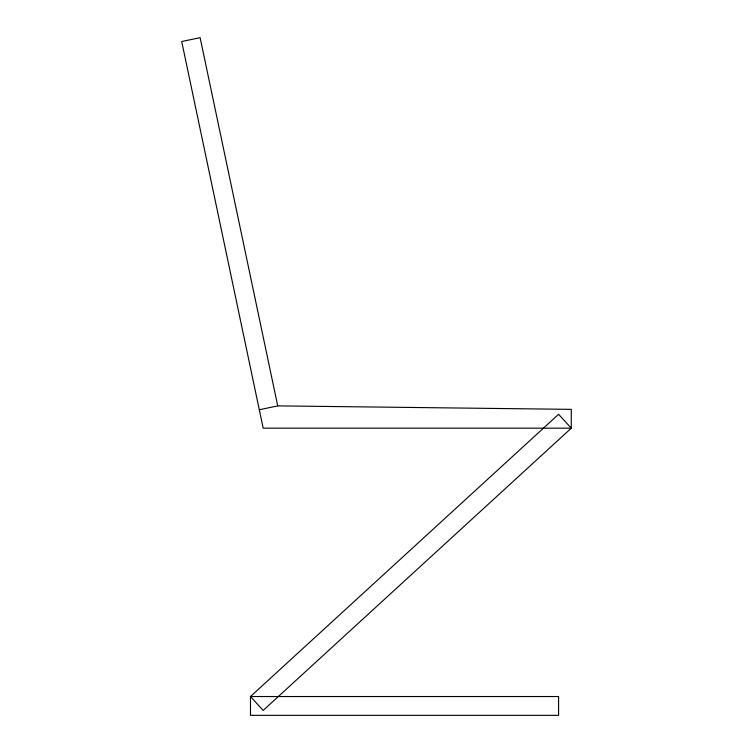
<?xml version="1.0" encoding="UTF-8"?>
<svg xmlns="http://www.w3.org/2000/svg" width="753" height="753" viewBox="0 0 753 753"><rect width="100%" height="100%" fill="white"/><g stroke="black" fill="none" stroke-linecap="round" stroke-linejoin="round"><path stroke-width="1.13" d="M259.305 409.764L277.716 405.876L571.292 409.359L571.292 428.175L263.183 710.408L250.476 696.534L558.585 414.301L571.292 428.175L263.183 428.175L181.708 41.528L200.119 37.65L277.716 405.876M558.585 696.534L250.476 696.534L250.476 715.35L558.585 715.35L558.585 696.534"/></g></svg>
